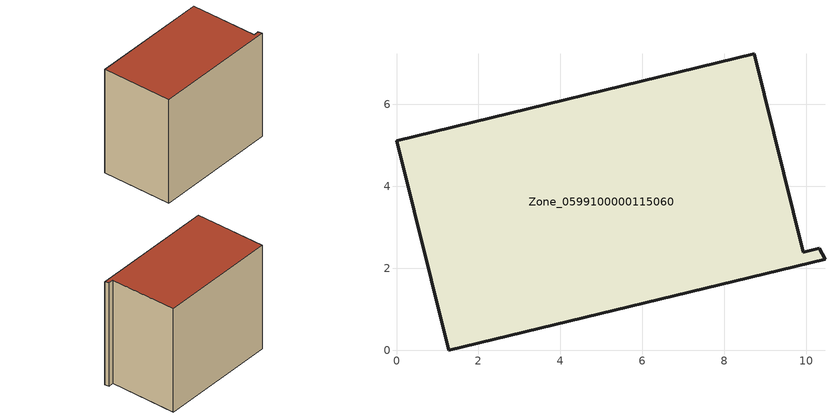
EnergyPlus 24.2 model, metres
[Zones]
Zone_0599100000115060
 floor ground (C_G): 1.28,0 0,5.12 8.72,7.24 9.93,2.4 10.31,2.5 10.46,2.22 z0
 wall outside (C_F): 0,5.12 1.28,0 10.46,2.22 10.31,2.5 9.93,2.4 8.72,7.24 0,5.12 z0:8.17
 roof outside (C_R): 10.46,2.22 10.31,2.5 9.93,2.4 8.72,7.24 0,5.12 1.28,0 z8.17
[BUILDING]
Pand.0599100000115060: North Axis=0; Terrain=City; Loads Convergence Tolerance Value=0.04; Temperature Convergence Tolerance Value=0.4; Solar Distribution=FullExterior; Maximum Number of Warmup Days=25; Minimum Number of Warmup Days=1
[Site:Location]
Rotterdam.The.Hague.AP_ZH_NLD Design_Conditions: Latitude=51.96; Longitude=4.45; Time Zone=1; Elevation=-4.5
[SITE:GROUNDTEMPERATURE:BUILDINGSURFACE]
18, 18, 18, 18, 18, 18, 18, 18, 18, 18, 18, 18
[MATERIAL] Thermal Absorptance=0.9; Solar Absorptance=0.7; Visible Absorptance=0.7
Name | Roughness | Thickness | Conductivity | Density | Specific Heat
G.TI.1975-1991 | MediumSmooth | 0.15 | 0.288461 | 540 | 1210
F.TI.1975-1991 | Rough | 0.3 | 0.230769 | 1920 | 840
R.TI.1975-1991 | MediumRough | 0.2 | 0.153846 | 1500 | 1000
[CONSTRUCTION]
C_G: G.TI.1975-1991
C_F: F.TI.1975-1991
C_R: R.TI.1975-1991
[ZONE]
Zone_0599100000115060: Type=1; Multiplier=1; Ceiling Height=Autocalculate; Volume=Autocalculate; Floor Area=autocalculate; Part of Total Floor Area=Yes
[ZONEINFILTRATION:DESIGNFLOWRATE]
Infil_Zone_0599100000115060: Zone or ZoneList or Space or SpaceList=Zone_0599100000115060; Schedule=AlwaysOn; Design Flow Rate Calculation Method=Flow/Area; Flow Rate per Floor Area=0.003; Constant Term Coefficient=1; Temperature Term Coefficient=0; Velocity Term Coefficient=0; Velocity Squared Term Coefficient=0
[HVACTEMPLATE:ZONE:IDEALLOADSAIRSYSTEM]
Zone_0599100000115060: Maximum Heating Supply Air Temperature=50; Minimum Cooling Supply Air Temperature=13; Maximum Heating Supply Air Humidity Ratio=0.0156; Minimum Cooling Supply Air Humidity Ratio=0.0077; Heating Limit=NoLimit; Cooling Limit=NoLimit; Dehumidification Control Type=ConstantSensibleHeatRatio; Cooling Sensible Heat Ratio=0.7; Dehumidification Setpoint=60; Humidification Control Type=None; Humidification Setpoint=30; Outdoor Air Method=None; Outdoor Air Flow Rate per Person=0.00944; Outdoor Air Flow Rate per Zone Floor Area=0; Outdoor Air Flow Rate per Zone=0; Demand Controlled Ventilation Type=None; Outdoor Air Economizer Type=NoEconomizer; Heat Recovery Type=None; Sensible Heat Recovery Effectiveness=0.7; Latent Heat Recovery Effectiveness=0.65
[ZONECONTROL:THERMOSTAT]
ThermostatControl_Zone_0599100000115060: Zone or ZoneList=Zone_0599100000115060; Control Type Schedule=DualSetpointControlType; Control 1=Thermostat_Zone_0599100000115060; Temperature Difference Between Cutout And Setpoint=0
[THERMOSTATSETPOINT:DUALSETPOINT]
Thermostat_Zone_0599100000115060: Heating Setpoint Temperature Schedule=HeatingSetpoint_Zone_0599100000115060; Cooling Setpoint Temperature Schedule=CoolingSetpoint_Zone_0599100000115060
[SCHEDULE:COMPACT]
HeatingSetpoint_Zone_0599100000115060: Through: 12/31, For: AllDays, Until: 24:00, 21
CoolingSetpoint_Zone_0599100000115060: Through: 12/31, For: AllDays, Until: 24:00, 24
DualSetpointControlType: Through: 12/31, For: AllDays, Until: 24:00, 4
AlwaysOn: Through: 12/31, For: AllDays, Until: 24:00, 1
